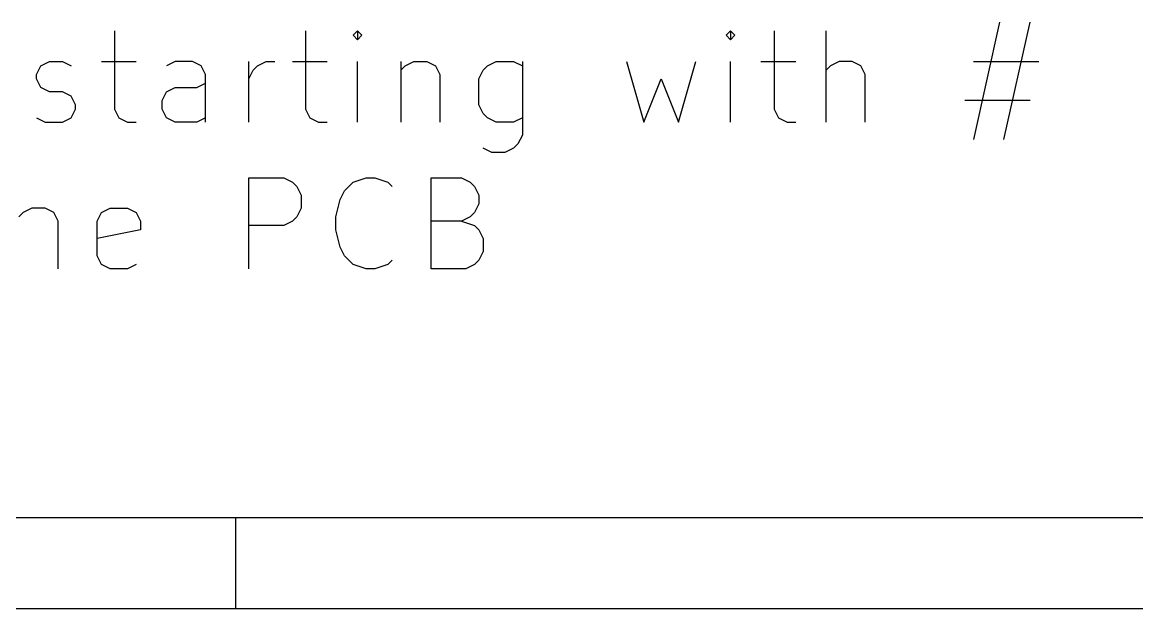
# Model space of a CAD drawing. Extents: x 0.4 to 11.3, y -7.9 to -0.4.
# Drawn here: x 4.146 to 5.112, y -7.874 to -7.366 of the extents above; entities that cross this region are included whole.
import ezdxf

# ---------------------------------------------------------------- set-up
doc = ezdxf.new("R2010")
doc.units = 0
doc.header["$MEASUREMENT"] = 0
doc.layers.add('BLUE3', color=171, linetype='CONTINUOUS')
doc.layers.add('RED2', color=1, linetype='CONTINUOUS')

msp = doc.modelspace()

# ---------------------------------------------------------------- linework, layer by layer
at = {"layer": 'BLUE3', "linetype": 'CONTINUOUS'}
for p, q in [((4.99324, -7.36626), (4.97067, -7.46783)), ((4.997, -7.46783), (5.01957, -7.36626)), ((4.22582, -7.37379), (4.22582, -7.4415)), ((4.39134, -7.37379), (4.39134, -7.4415)), ((4.43648, -7.37379), (4.43272, -7.37755)), ((4.43272, -7.37755), (4.43648, -7.38131)), ((4.44025, -7.37755), (4.43648, -7.37379)), ((4.43648, -7.37379), (4.43648, -7.38131)), ((4.43648, -7.38131), (4.44025, -7.37755)), ((4.76001, -7.37379), (4.75625, -7.37755)), ((4.75625, -7.37755), (4.76001, -7.38131)), ((4.76377, -7.37755), (4.76001, -7.37379)), ((4.76001, -7.37379), (4.76001, -7.38131)), ((4.76001, -7.38131), (4.76377, -7.37755)), ((4.79763, -7.37379), (4.79763, -7.4415)), ((4.84277, -7.45279), (4.84277, -7.37379)), ((4.16187, -7.40388), (4.16939, -7.40012)), ((4.16939, -7.40012), (4.18068, -7.40012)), ((4.18068, -7.40012), (4.1882, -7.40388)), ((4.21454, -7.40012), (4.24463, -7.40012)), ((4.27848, -7.40012), (4.27096, -7.40388)), ((4.29353, -7.40012), (4.27848, -7.40012)), ((4.30106, -7.40388), (4.29353, -7.40012)), ((4.34244, -7.45279), (4.34244, -7.40012)), ((4.34996, -7.40388), (4.35748, -7.40012)), ((4.35748, -7.40012), (4.36501, -7.40012)), ((4.38006, -7.40012), (4.41015, -7.40012)), ((4.43648, -7.45279), (4.43648, -7.40012)), ((4.4741, -7.40012), (4.4741, -7.45279)), ((4.47787, -7.40388), (4.48539, -7.40012)), ((4.48539, -7.40012), (4.49667, -7.40012)), ((4.49667, -7.40012), (4.5042, -7.40388)), ((4.54934, -7.40388), (4.55687, -7.40012)), ((4.55687, -7.40012), (4.57191, -7.40012)), ((4.57191, -7.40012), (4.57944, -7.40388)), ((4.57944, -7.40012), (4.57944, -7.46407)), ((4.66972, -7.40012), (4.68477, -7.45279)), ((4.71486, -7.45279), (4.72991, -7.40012)), ((4.76001, -7.45279), (4.76001, -7.40012)), ((4.78634, -7.40012), (4.81644, -7.40012)), ((4.85406, -7.40012), (4.84653, -7.40388)), ((4.86534, -7.40012), (4.85406, -7.40012)), ((4.87286, -7.40388), (4.86534, -7.40012)), ((4.97067, -7.40012), (5.0271, -7.40012)), ((4.15811, -7.41141), (4.16187, -7.40388)), ((4.30482, -7.41141), (4.30106, -7.40388)), ((4.34244, -7.41517), (4.3462, -7.40765)), ((4.3462, -7.40765), (4.34996, -7.40388)), ((4.4741, -7.40765), (4.47787, -7.40388)), ((4.5042, -7.40388), (4.50796, -7.41141)), ((4.54182, -7.41517), (4.54558, -7.40765)), ((4.54558, -7.40765), (4.54934, -7.40388)), ((4.84653, -7.40388), (4.84277, -7.40765)), ((4.87663, -7.41141), (4.87286, -7.40388)), ((4.15811, -7.41517), (4.15811, -7.41141)), ((4.16187, -7.42269), (4.15811, -7.41517)), ((4.2973, -7.42269), (4.30482, -7.41893)), ((4.30482, -7.45279), (4.30482, -7.41141)), ((4.50796, -7.41141), (4.50796, -7.45279)), ((4.54182, -7.43774), (4.54182, -7.41517)), ((4.68477, -7.45279), (4.69981, -7.41517)), ((4.69981, -7.41517), (4.71486, -7.45279)), ((4.87663, -7.45279), (4.87663, -7.41141)), ((4.16939, -7.42645), (4.16187, -7.42269)), ((4.18068, -7.42645), (4.16939, -7.42645)), ((4.1882, -7.43022), (4.18068, -7.42645)), ((4.2672, -7.43398), (4.27096, -7.42645)), ((4.27096, -7.42645), (4.27848, -7.42269)), ((4.27848, -7.42269), (4.2973, -7.42269)), ((4.19196, -7.43774), (4.1882, -7.43022)), ((4.19196, -7.4415), (4.19196, -7.43774)), ((4.2672, -7.4415), (4.2672, -7.43398)), ((4.54558, -7.44526), (4.54182, -7.43774)), ((5.01957, -7.43398), (4.96315, -7.43398)), ((4.15811, -7.44903), (4.16563, -7.45279)), ((4.18068, -7.45279), (4.1882, -7.44903)), ((4.1882, -7.44903), (4.19196, -7.4415)), ((4.22582, -7.4415), (4.22958, -7.44903)), ((4.22958, -7.44903), (4.23711, -7.45279)), ((4.27096, -7.44903), (4.2672, -7.4415)), ((4.27848, -7.45279), (4.27096, -7.44903)), ((4.30482, -7.44903), (4.2973, -7.45279)), ((4.39134, -7.4415), (4.39511, -7.44903)), ((4.39511, -7.44903), (4.40263, -7.45279)), ((4.54934, -7.44903), (4.54558, -7.44526)), ((4.55687, -7.45279), (4.54934, -7.44903)), ((4.57944, -7.44903), (4.57191, -7.45279)), ((4.79763, -7.4415), (4.80139, -7.44903)), ((4.80139, -7.44903), (4.80891, -7.45279)), ((4.16563, -7.45279), (4.18068, -7.45279)), ((4.23711, -7.45279), (4.24463, -7.45279)), ((4.2973, -7.45279), (4.27848, -7.45279)), ((4.40263, -7.45279), (4.41015, -7.45279)), ((4.57191, -7.45279), (4.55687, -7.45279)), ((4.80891, -7.45279), (4.81644, -7.45279)), ((4.57944, -7.46407), (4.57567, -7.4716)), ((4.5531, -7.47912), (4.54558, -7.47536)), ((4.57191, -7.47536), (4.56439, -7.47912)), ((4.57567, -7.4716), (4.57191, -7.47536)), ((4.56439, -7.47912), (4.5531, -7.47912)), ((4.34243, -7.57997), (4.34243, -7.50097)), ((4.34243, -7.50097), (4.37253, -7.50097)), ((4.37253, -7.50097), (4.38005, -7.50474)), ((4.38005, -7.50474), (4.38381, -7.5085)), ((4.4252, -7.51226), (4.43272, -7.50474)), ((4.43272, -7.50474), (4.444, -7.50097)), ((4.444, -7.50097), (4.45153, -7.50097)), ((4.45153, -7.50097), (4.46281, -7.50474)), ((4.46281, -7.50474), (4.46657, -7.5085)), ((4.50043, -7.57997), (4.50043, -7.50097)), ((4.50043, -7.50097), (4.52677, -7.50097)), ((4.52677, -7.50097), (4.53429, -7.50474)), ((4.53429, -7.50474), (4.53805, -7.5085)), ((4.38381, -7.5085), (4.38757, -7.51602)), ((4.38757, -7.51602), (4.38757, -7.52731)), ((4.42143, -7.51978), (4.4252, -7.51226)), ((4.53805, -7.5085), (4.54181, -7.51602)), ((4.54181, -7.51602), (4.54181, -7.52354)), ((4.41767, -7.53483), (4.42143, -7.51978)), ((4.54181, -7.52354), (4.53805, -7.53107)), ((4.14682, -7.53107), (4.14306, -7.53483)), ((4.15434, -7.52731), (4.14682, -7.53107)), ((4.16563, -7.52731), (4.15434, -7.52731)), ((4.17315, -7.53107), (4.16563, -7.52731)), ((4.17691, -7.53859), (4.17315, -7.53107)), ((4.21077, -7.53859), (4.21453, -7.53107)), ((4.21453, -7.53107), (4.22206, -7.52731)), ((4.22206, -7.52731), (4.2371, -7.52731)), ((4.2371, -7.52731), (4.24463, -7.53107)), ((4.24463, -7.53107), (4.24839, -7.53859)), ((4.38381, -7.53483), (4.38005, -7.53859)), ((4.38757, -7.52731), (4.38381, -7.53483)), ((4.41767, -7.54611), (4.41767, -7.53483)), ((4.53429, -7.53483), (4.52677, -7.53859)), ((4.53805, -7.53107), (4.53429, -7.53483)), ((4.17691, -7.57997), (4.17691, -7.53859)), ((4.21077, -7.56869), (4.21077, -7.53859)), ((4.24839, -7.53859), (4.24839, -7.54611)), ((4.37253, -7.54235), (4.34243, -7.54235)), ((4.38005, -7.53859), (4.37253, -7.54235)), ((4.52677, -7.53859), (4.50043, -7.53859)), ((4.52677, -7.53859), (4.53805, -7.54235)), ((4.53805, -7.54235), (4.54181, -7.54611)), ((4.24839, -7.54611), (4.21077, -7.55364)), ((4.42143, -7.56116), (4.41767, -7.54611)), ((4.54181, -7.54611), (4.54557, -7.55364)), ((4.54557, -7.55364), (4.54557, -7.56493)), ((4.4252, -7.56869), (4.42143, -7.56116)), ((4.54557, -7.56493), (4.54181, -7.57245)), ((4.21453, -7.57621), (4.21077, -7.56869)), ((4.43272, -7.57621), (4.4252, -7.56869)), ((4.46657, -7.57245), (4.46281, -7.57621)), ((4.54181, -7.57245), (4.53805, -7.57621)), ((4.22206, -7.57997), (4.21453, -7.57621)), ((4.2371, -7.57997), (4.22206, -7.57997)), ((4.24463, -7.57621), (4.2371, -7.57997)), ((4.444, -7.57997), (4.43272, -7.57621)), ((4.45153, -7.57997), (4.444, -7.57997)), ((4.46281, -7.57621), (4.45153, -7.57997)), ((4.53053, -7.57997), (4.50043, -7.57997)), ((4.53805, -7.57621), (4.53053, -7.57997))]:
    msp.add_line(p, q, dxfattribs=at)
at = {"layer": 'RED2', "linetype": 'CONTINUOUS'}
for p, q in [((11.22056, -7.79556), (0.47244, -7.79556)), ((4.33071, -7.79556), (4.33071, -7.8743)), ((11.2993, -7.8743), (0.3937, -7.8743))]:
    msp.add_line(p, q, dxfattribs=at)

doc.saveas('drawing.dxf')
